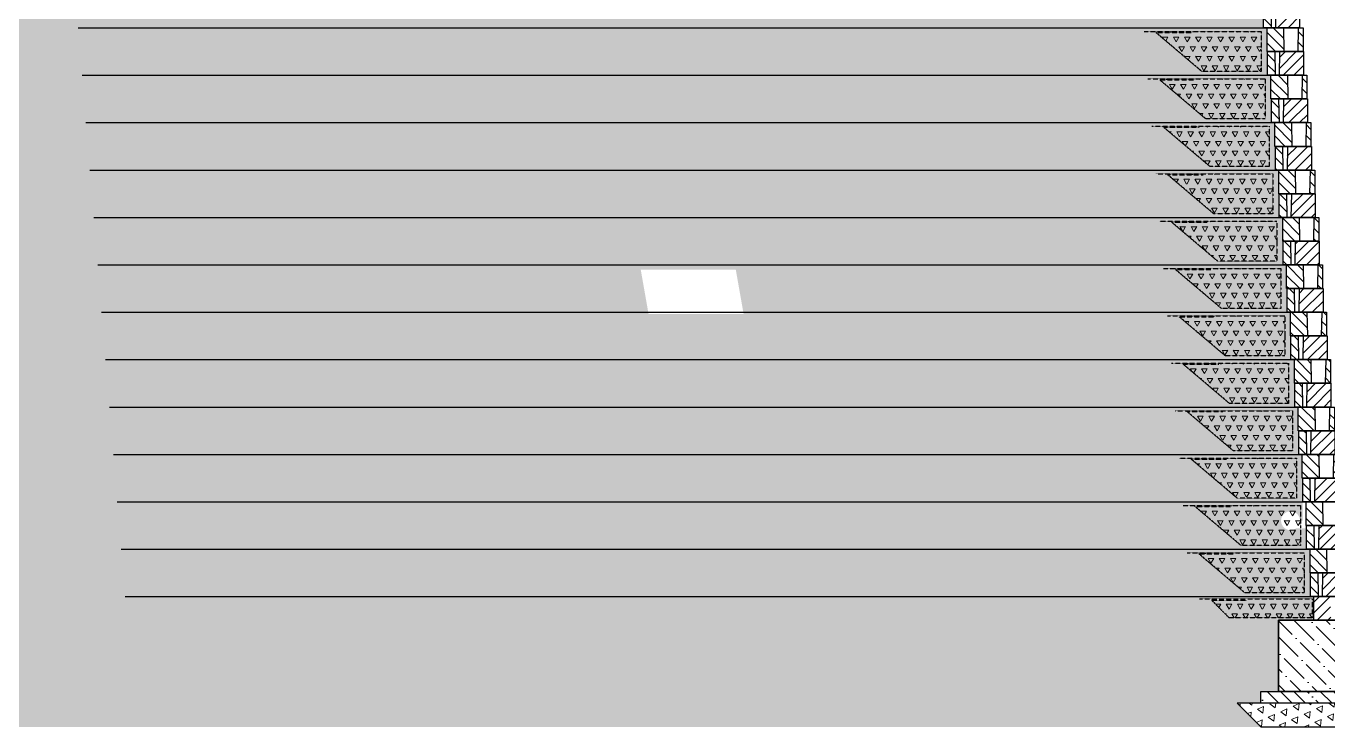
# Model space of a CAD drawing. Header units: millimetres. Extents: x 6546658 to 12951752, y -1354198 to 1102852.
# Drawn here: x 11543500 to 11554487, y 359 to 6274 of the extents above; entities that cross this region are included whole.
import ezdxf

# ---------------------------------------------------------------- set-up
doc = ezdxf.new("R2010")
doc.units = ezdxf.units.MM
doc.linetypes.add('( Hidden )', pattern=[0.375, 0.25, -0.125])
doc.linetypes.add('HIDDEN', pattern=[9.525, 6.35, -3.175])
doc.layers.add('!Геол_штриховка', color=7, linetype='Continuous')
doc.layers.add('Основная', color=7, linetype='Continuous')
for name, color, linetype, lineweight in [('1-Размеры', 1, 'Continuous', 25), ('1-Штриховка', 8, 'Continuous', 9), ('MAC Геотекстиль', 254, '( Hidden )', 30), ('MAC Дренаж', 251, 'Continuous', 30), ('А-П_Укрепление_геоматериал', 7, 'Continuous', 9), ('Б-Бетон', 140, 'Continuous', 35), ('Штриховка', 2, 'Continuous', 5)]:
    doc.layers.add(name, color=color, linetype=linetype, lineweight=lineweight)
doc.linetypes.add('пути', pattern='A,3.81,[130,ltypeshp.shx,S=6.35,R=0,X=0,Y=0],3.81', length=7.62)

# ---------------------------------------------------------------- blocks, each defined once
blk = doc.blocks.new('Блок Мак')
at = {"lineweight": 9}
h = blk.add_hatch(dxfattribs=at)
h.set_pattern_fill('ANSI31', color=21, scale=20, angle=90, style=0)
h.paths.add_polyline_path([(260897, 82637), (261036, 82637), (261039, 82437), (260897, 82437)])
h = blk.add_hatch(dxfattribs=at)
h.set_pattern_fill('ANSI31', color=21, scale=20, angle=90, style=0)
h.paths.add_polyline_path([(261161, 82637), (261201, 82637), (261201, 82437), (261157, 82437)])
h = blk.add_hatch(dxfattribs=at)
h.set_pattern_fill('ANSI31', color=21, scale=20, angle=90, style=0)
h.paths.add_polyline_path([(260901, 82437), (260962, 82437), (260965, 82237), (260901, 82237)])
h = blk.add_hatch(dxfattribs=at)
h.set_pattern_fill('ANSI31', color=21, scale=20, style=0)
h.paths.add_polyline_path([(261003, 82437), (261205, 82437), (261205, 82237), (261000, 82237)])
at = {"color": 21, "lineweight": 30}
for p, q in [((261036, 82637), (261039, 82437)), ((261161, 82637), (261157, 82437)), ((260962, 82437), (260965, 82237)), ((261003, 82437), (261000, 82237))]:
    blk.add_line(p, q, dxfattribs=at)
for points in [[(261201, 82637), (261201, 82437), (260897, 82437), (260897, 82637), (261201, 82637)], [(261205, 82437), (261205, 82237), (260901, 82237), (260901, 82437), (261205, 82437)]]:
    blk.add_lwpolyline(points, dxfattribs=at)
blk = doc.blocks.new('АГПС ПК21 Опора 3')
at = {"layer": '!Геол_штриховка', "true_color": 0x939598}
h = blk.add_hatch(dxfattribs=at)
h.set_pattern_fill('ANSI35', color=252, scale=25)
h.set_pattern_definition([(45, (3866821, 2141001.69), (-112.253202, 112.253202), []), (45, (3866933.26, 2141001.69), (-112.253202, 112.253202), [198.4375, -39.6875, 0, -39.6875])])
h.paths.add_polyline_path([(5948159, 1941439), (5948159, 1941539), (5946959, 1941539), (5946959, 1941439)])
at = {"lineweight": 9}
h = blk.add_hatch(dxfattribs=at)
h.set_pattern_fill('ANSI31', color=21, scale=20, angle=90, style=0)
h.set_pattern_definition([(135, (265.036, 775.47), (-44.9012806, -44.9012806), [])])
h.paths.add_polyline_path([(5947711, 1942339), (5947572, 1942339), (5947569, 1942139), (5947711, 1942139)])
at = {"lineweight": 0, "true_color": 0x939598}
h = blk.add_hatch(dxfattribs=at)
h.set_pattern_fill('TRIANG', color=252, scale=12, angle=96, style=0)
h.set_pattern_definition([(156, (5669714.36, 858475.59), (-92.470642, -67.183854), [57.15, -57.15]), (216, (5669714.36, 858475.59), (11.947603, -113.6738525), [57.15, -57.15]), (96, (5669668.13, 858441.99), (-104.418246, 46.489998), [57.15, -57.15])])
edge = h.paths.add_edge_path()
edge.add_line((5948359, 1941439), (5946709, 1941439))
edge.add_line((5946759, 1941439), (5946959, 1941239))
edge.add_line((5946959, 1941239), (5948159, 1941239))
edge.add_line((5948159, 1941239), (5948359, 1941439))
at = {"layer": '1-Штриховка'}
h = blk.add_hatch(dxfattribs=at)
h.set_pattern_fill('ANSI36', color=256, scale=30)
h.set_pattern_definition([(45, (5752866.45, 1967039.69), (50.51394, 185.217782), [238.125, -47.625, 0, -47.625])])
h.paths.add_polyline_path([(5947109, 1941539), (5948009, 1941539), (5948009, 1942139), (5947109, 1942139)])
at = {"layer": 'MAC Дренаж', "lineweight": 5}
h = blk.add_hatch(dxfattribs=at)
h.set_pattern_fill('TRIANG', color=8, scale=250, style=0)
h.set_pattern_definition([(60, (14638574.76, -283252041.08), (-46.87499991, 81.189881552), [46.875, -46.875]), (120, (14638574.76, -283252041.08), (-93.74999991, 5.2e-08), [46.875, -46.875]), (0, (14638551.33, -283252000.486), (46.875, 81.1898815), [46.875, -46.875])])
h.paths.add_polyline_path([(5949145, 1947108), (5949067, 1947108), (5949045, 1947100), (5948850, 1946935), (5948656, 1946770), (5948156, 1946770), (5948160, 1947108)])
h = blk.add_hatch(dxfattribs=at)
h.set_pattern_fill('TRIANG', color=8, scale=250, style=0)
h.set_pattern_definition([(60, (14638607.76, -283252441.08), (-46.87499991, 81.189881552), [46.875, -46.875]), (120, (14638607.76, -283252441.08), (-93.74999991, 5.2e-08), [46.875, -46.875]), (0, (14638584.33, -283252400.486), (46.875, 81.1898815), [46.875, -46.875])])
h.paths.add_polyline_path([(5949112, 1946708), (5949034, 1946708), (5949012, 1946700), (5948817, 1946535), (5948623, 1946370), (5948123, 1946370), (5948127, 1946708)])
h = blk.add_hatch(dxfattribs=at)
h.set_pattern_fill('TRIANG', color=8, scale=250, style=0)
h.set_pattern_definition([(60, (14638640.76, -283252841.08), (-46.87499991, 81.189881552), [46.875, -46.875]), (120, (14638640.76, -283252841.08), (-93.74999991, 5.2e-08), [46.875, -46.875]), (0, (14638617.33, -283252800.486), (46.875, 81.1898815), [46.875, -46.875])])
h.paths.add_polyline_path([(5949079, 1946308), (5949001, 1946308), (5948979, 1946300), (5948784, 1946135), (5948590, 1945970), (5948090, 1945970), (5948094, 1946308)])
h = blk.add_hatch(dxfattribs=at)
h.set_pattern_fill('TRIANG', color=8, scale=250, style=0)
h.set_pattern_definition([(60, (14638673.76, -283253241.08), (-46.87499991, 81.189881552), [46.875, -46.875]), (120, (14638673.76, -283253241.08), (-93.74999991, 5.2e-08), [46.875, -46.875]), (0, (14638650.33, -283253200.486), (46.875, 81.1898815), [46.875, -46.875])])
h.paths.add_polyline_path([(5949046, 1945908), (5948968, 1945908), (5948946, 1945900), (5948751, 1945735), (5948557, 1945570), (5948057, 1945570), (5948061, 1945908)])
h = blk.add_hatch(dxfattribs=at)
h.set_pattern_fill('TRIANG', color=8, scale=250, style=0)
h.set_pattern_definition([(60, (14638706.76, -283253641.08), (-46.87499991, 81.189881552), [46.875, -46.875]), (120, (14638706.76, -283253641.08), (-93.74999991, 5.2e-08), [46.875, -46.875]), (0, (14638683.33, -283253600.486), (46.875, 81.1898815), [46.875, -46.875])])
h.paths.add_polyline_path([(5949013, 1945508), (5948935, 1945508), (5948913, 1945500), (5948718, 1945335), (5948524, 1945170), (5948024, 1945170), (5948028, 1945508)])
h = blk.add_hatch(dxfattribs=at)
h.set_pattern_fill('TRIANG', color=8, scale=250, style=0)
h.set_pattern_definition([(60, (14638739.76, -283254041.08), (-46.87499991, 81.189881552), [46.875, -46.875]), (120, (14638739.76, -283254041.08), (-93.74999991, 5.2e-08), [46.875, -46.875]), (0, (14638716.33, -283254000.486), (46.875, 81.1898815), [46.875, -46.875])])
h.paths.add_polyline_path([(5948980, 1945108), (5948902, 1945108), (5948880, 1945100), (5948685, 1944935), (5948491, 1944770), (5947991, 1944770), (5947995, 1945108)])
h = blk.add_hatch(dxfattribs=at)
h.set_pattern_fill('TRIANG', color=8, scale=250, style=0)
h.set_pattern_definition([(60, (14638772.76, -283254441.08), (-46.87499991, 81.189881552), [46.875, -46.875]), (120, (14638772.76, -283254441.08), (-93.74999991, 5.2e-08), [46.875, -46.875]), (0, (14638749.33, -283254400.486), (46.875, 81.1898815), [46.875, -46.875])])
h.paths.add_polyline_path([(5948947, 1944708), (5948869, 1944708), (5948847, 1944700), (5948652, 1944535), (5948458, 1944370), (5947958, 1944370), (5947962, 1944708)])
h = blk.add_hatch(dxfattribs=at)
h.set_pattern_fill('TRIANG', color=8, scale=250, style=0)
h.set_pattern_definition([(60, (14638805.76, -283254841.08), (-46.87499991, 81.189881552), [46.875, -46.875]), (120, (14638805.76, -283254841.08), (-93.74999991, 5.2e-08), [46.875, -46.875]), (0, (14638782.33, -283254800.486), (46.875, 81.1898815), [46.875, -46.875])])
h.paths.add_polyline_path([(5948914, 1944308), (5948836, 1944308), (5948814, 1944300), (5948619, 1944135), (5948425, 1943970), (5947925, 1943970), (5947929, 1944308)])
h = blk.add_hatch(dxfattribs=at)
h.set_pattern_fill('TRIANG', color=8, scale=250, style=0)
h.set_pattern_definition([(60, (14638838.76, -283255241.08), (-46.87499991, 81.189881552), [46.875, -46.875]), (120, (14638838.76, -283255241.08), (-93.74999991, 5.2e-08), [46.875, -46.875]), (0, (14638815.33, -283255200.486), (46.875, 81.1898815), [46.875, -46.875])])
h.paths.add_polyline_path([(5948881, 1943908), (5948803, 1943908), (5948781, 1943900), (5948586, 1943735), (5948392, 1943570), (5947892, 1943570), (5947896, 1943908)])
h = blk.add_hatch(dxfattribs=at)
h.set_pattern_fill('TRIANG', color=8, scale=250, style=0)
h.set_pattern_definition([(60, (14638871.76, -283255641.08), (-46.87499991, 81.189881552), [46.875, -46.875]), (120, (14638871.76, -283255641.08), (-93.74999991, 5.2e-08), [46.875, -46.875]), (0, (14638848.33, -283255600.486), (46.875, 81.1898815), [46.875, -46.875])])
h.paths.add_polyline_path([(5948848, 1943508), (5948770, 1943508), (5948748, 1943500), (5948553, 1943335), (5948359, 1943170), (5947859, 1943170), (5947863, 1943508)])
h = blk.add_hatch(dxfattribs=at)
h.set_pattern_fill('TRIANG', color=8, scale=250, style=0)
h.set_pattern_definition([(60, (14638904.76, -283256041.08), (-46.87499991, 81.189881552), [46.875, -46.875]), (120, (14638904.76, -283256041.08), (-93.74999991, 5.2e-08), [46.875, -46.875]), (0, (14638881.33, -283256000.486), (46.875, 81.1898815), [46.875, -46.875])])
h.paths.add_polyline_path([(5948815, 1943108), (5948737, 1943108), (5948715, 1943100), (5948520, 1942935), (5948326, 1942770), (5947826, 1942770), (5947830, 1943108)])
h = blk.add_hatch(dxfattribs=at)
h.set_pattern_fill('TRIANG', color=8, scale=250, style=0)
h.set_pattern_definition([(60, (14638937.76, -283256441.08), (-46.87499991, 81.189881552), [46.875, -46.875]), (120, (14638937.76, -283256441.08), (-93.74999991, 5.2e-08), [46.875, -46.875]), (0, (14638914.33, -283256400.486), (46.875, 81.1898815), [46.875, -46.875])])
h.paths.add_polyline_path([(5948782, 1942708), (5948704, 1942708), (5948682, 1942700), (5948487, 1942535), (5948293, 1942370), (5947793, 1942370), (5947797, 1942708)])
h = blk.add_hatch(dxfattribs=at)
h.set_pattern_fill('TRIANG', color=8, scale=250, style=0)
h.set_pattern_definition([(60, (14637753.94, -283257639.81), (-46.87499991, 81.189881552), [46.875, -46.875]), (120, (14637753.94, -283257639.81), (-93.74999991, 5.2e-08), [46.875, -46.875]), (0, (14637730.5, -283257599.21), (46.875, 81.1898815), [46.875, -46.875])])
h.paths.add_polyline_path([(5948426, 1942159), (5947727, 1942159), (5947727, 1942319), (5948576, 1942310)])
at = {"color": 21, "lineweight": 30}
blk.add_lwpolyline([(5947407, 1942339), (5947407, 1942139), (5947711, 1942139), (5947711, 1942339), (5947407, 1942339)], dxfattribs=at)
at = {"layer": '1-Размеры', "color": 253}
for points in [[(5946959, 1941539), (5946959, 1941439), (5948159, 1941439), (5948159, 1941539), (5946959, 1941539)], [(5946959, 1941239), (5946759, 1941439), (5948359, 1941439), (5948159, 1941239), (5946959, 1941239)]]:
    blk.add_lwpolyline(points, dxfattribs=at)
at = {"layer": 'MAC Геотекстиль', "color": 6, "linetype": 'HIDDEN', "lineweight": 30, "ltscale": 0.1}
for points in [[(5949145, 1947108), (5948156, 1947108), (5948156, 1946939), (5948156, 1946939), (5948156, 1946770), (5948656, 1946770), (5949045, 1947100), (5948745, 1947100)], [(5949112, 1946708), (5948123, 1946708), (5948123, 1946539), (5948123, 1946539), (5948123, 1946370), (5948623, 1946370), (5949012, 1946700), (5948712, 1946700)], [(5949079, 1946308), (5948090, 1946308), (5948090, 1946139), (5948090, 1946139), (5948090, 1945970), (5948590, 1945970), (5948979, 1946300), (5948679, 1946300)], [(5949046, 1945908), (5948057, 1945908), (5948057, 1945739), (5948057, 1945739), (5948057, 1945570), (5948557, 1945570), (5948946, 1945900), (5948646, 1945900)], [(5949013, 1945508), (5948024, 1945508), (5948024, 1945339), (5948024, 1945339), (5948024, 1945170), (5948524, 1945170), (5948913, 1945500), (5948613, 1945500)], [(5948980, 1945108), (5947991, 1945108), (5947991, 1944939), (5947991, 1944939), (5947991, 1944770), (5948491, 1944770), (5948880, 1945100), (5948580, 1945100)], [(5948947, 1944708), (5947958, 1944708), (5947958, 1944539), (5947958, 1944539), (5947958, 1944370), (5948458, 1944370), (5948847, 1944700), (5948547, 1944700)], [(5948914, 1944308), (5947925, 1944308), (5947925, 1944139), (5947925, 1944139), (5947925, 1943970), (5948425, 1943970), (5948814, 1944300), (5948514, 1944300)], [(5948881, 1943908), (5947892, 1943908), (5947892, 1943739), (5947892, 1943739), (5947892, 1943570), (5948392, 1943570), (5948781, 1943900), (5948481, 1943900)], [(5948848, 1943508), (5947859, 1943508), (5947859, 1943339), (5947859, 1943339), (5947859, 1943170), (5948359, 1943170), (5948748, 1943500), (5948448, 1943500)], [(5948815, 1943108), (5947826, 1943108), (5947826, 1942939), (5947826, 1942939), (5947826, 1942770), (5948326, 1942770), (5948715, 1943100), (5948415, 1943100)], [(5948782, 1942708), (5947793, 1942708), (5947793, 1942539), (5947793, 1942539), (5947793, 1942370), (5948293, 1942370), (5948682, 1942700), (5948382, 1942700)], [(5948676, 1942319), (5947727, 1942319), (5947727, 1942159), (5948426, 1942159), (5948576, 1942310), (5948276, 1942310)]]:
    blk.add_lwpolyline(points, dxfattribs=at)
at = {"layer": 'А-П_Укрепление_геоматериал', "color": 94, "linetype": 'пути', "lineweight": 30, "ltscale": 0.1}
for points in [[(5958140, 1947139), (5948140, 1947139), (5947836, 1947139)], [(5958107, 1946739), (5948107, 1946739), (5947803, 1946739)], [(5958074, 1946339), (5948074, 1946339), (5947770, 1946339)], [(5958041, 1945939), (5948041, 1945939), (5947737, 1945939)], [(5958008, 1945539), (5948008, 1945539), (5947704, 1945539)], [(5957975, 1945139), (5947975, 1945139), (5947671, 1945139)], [(5957942, 1944739), (5947942, 1944739), (5947638, 1944739)], [(5957909, 1944339), (5947909, 1944339), (5947605, 1944339)], [(5957876, 1943939), (5947876, 1943939), (5947572, 1943939)], [(5957843, 1943539), (5947843, 1943539), (5947539, 1943539)], [(5957810, 1943139), (5947810, 1943139), (5947506, 1943139)], [(5957777, 1942739), (5947777, 1942739), (5947473, 1942739)], [(5957744, 1942339), (5947744, 1942339), (5947440, 1942339)]]:
    blk.add_lwpolyline(points, dxfattribs=at)
at = {"layer": 'Б-Бетон'}
blk.add_lwpolyline([(5947109, 1941539), (5948009, 1941539), (5948009, 1942139), (5947109, 1942139)], close=True, dxfattribs=at)
at = {"layer": '1-Размеры', "color": 4, "xscale": -1}
for p in [(6209037, 1864902), (6209004, 1864502), (6208971, 1864102), (6208938, 1863702), (6208905, 1863302), (6208872, 1862902), (6208839, 1862502), (6208806, 1862102), (6208773, 1861702), (6208740, 1861302), (6208707, 1860902), (6208674, 1860502), (6208641, 1860102)]:
    blk.add_blockref('Блок Мак', p, dxfattribs=at)

msp = doc.modelspace()

# ---------------------------------------------------------------- hatches: boundary and pattern name
at = {"layer": 'Штриховка', "ltscale": 20, "transparency": 33554687}
h = msp.add_hatch(dxfattribs=at)
h.set_pattern_fill('AR-SAND', color=256, scale=100, angle=45)
h.set_pattern_definition([(82.5, (9566900.54, 5632748.05), (-140.7013184, 131.7927123), [0, -152, 0, -170, 0, -162.5]), (52.5, (9566900.54, 5632748.05), (-74.413751, 324.697973), [0, -82, 0, -137, 0, -52.5]), (12.5, (9566813.57, 5632661.07), (219.8029273, 220.6032383), [0, -50, 0, -180, 0, -235]), (2.5, (9566813.57, 5632661.07), (150.504216, 274.626285), [0, -25, 0, -118, 0, -135])])
edge = h.paths.add_edge_path()
edge.add_line((11532892.8, 9015.2), (11534747.5, 9064.1))
edge.add_line((11534747.5, 9064.1), (11534947.4, 9069.3))
edge.add_line((11534947.4, 9069.3), (11535147.3, 9074.4))
edge.add_line((11535147.3, 9074.4), (11535347.2, 9079.6))
edge.add_line((11535347.2, 9079.6), (11535547.1, 9084.7))
edge.add_line((11535547.1, 9084.7), (11535747, 9089.8))
edge.add_line((11535747, 9089.8), (11535946.9, 9094.9))
edge.add_line((11535946.9, 9094.9), (11536146.8, 9100))
edge.add_line((11536146.8, 9100), (11536346.7, 9105.1))
edge.add_line((11536346.7, 9105.1), (11536546.6, 9110.2))
edge.add_line((11536546.6, 9110.2), (11536746.5, 9115.2))
edge.add_line((11536746.5, 9115.2), (11536946.4, 9120.2))
edge.add_line((11536946.4, 9120.2), (11537146.3, 9125.2))
edge.add_line((11537146.3, 9125.2), (11537346.2, 9130.2))
edge.add_line((11537346.2, 9130.2), (11537546.1, 9135.2))
edge.add_line((11537546.1, 9135.2), (11537746, 9140.2))
edge.add_line((11537746, 9140.2), (11537945.9, 9145.1))
edge.add_line((11537945.9, 9145.1), (11538145.8, 9150))
edge.add_line((11538145.8, 9150), (11538345.7, 9155))
edge.add_line((11538345.7, 9155), (11538545.6, 9159.9))
edge.add_line((11538545.6, 9159.9), (11538745.5, 9164.7))
edge.add_line((11538745.5, 9164.7), (11538945.4, 9169.6))
edge.add_line((11538945.4, 9169.6), (11539145.3, 9174.5))
edge.add_line((11539145.3, 9174.5), (11539345.2, 9179.3))
edge.add_line((11539345.2, 9179.3), (11539545.1, 9184.1))
edge.add_line((11539545.1, 9184.1), (11539745, 9188.9))
edge.add_line((11539745, 9188.9), (11539944.9, 9193.7))
edge.add_line((11539944.9, 9193.7), (11540144.8, 9198.5))
edge.add_line((11540144.8, 9198.5), (11540344.7, 9203.2))
edge.add_line((11540344.7, 9203.2), (11540544.6, 9207.9))
edge.add_line((11540544.6, 9207.9), (11540744.5, 9212.7))
edge.add_line((11540744.5, 9212.7), (11540944.4, 9217.4))
edge.add_line((11540944.4, 9217.4), (11541144.3, 9222.1))
edge.add_line((11541144.3, 9222.1), (11541344.2, 9226.7))
edge.add_line((11541344.2, 9226.7), (11541544.1, 9231.4))
edge.add_line((11541544.1, 9231.4), (11541744, 9236))
edge.add_line((11541744, 9236), (11541943.9, 9240.7))
edge.add_line((11541943.9, 9240.7), (11542143.8, 9245.3))
edge.add_line((11542143.8, 9245.3), (11542343.7, 9249.9))
edge.add_line((11542343.7, 9249.9), (11542543.6, 9254.4))
edge.add_line((11542543.6, 9254.4), (11542743.5, 9259))
edge.add_line((11542743.5, 9259), (11542943.4, 9263.5))
edge.add_line((11542943.4, 9263.5), (11543143.3, 9268.1))
edge.add_line((11543143.3, 9268.1), (11543343.2, 9272.6))
edge.add_line((11543343.2, 9272.6), (11543543.1, 9277.1))
edge.add_line((11543543.1, 9277.1), (11543743, 9281.6))
edge.add_line((11543743, 9281.6), (11543942.9, 9286))
edge.add_line((11543942.9, 9286), (11544142.8, 9290.5))
edge.add_line((11544142.8, 9290.5), (11544342.7, 9294.9))
edge.add_line((11544342.7, 9294.9), (11544542.6, 9299.3))
edge.add_line((11544542.6, 9299.3), (11544742.5, 9303.7))
edge.add_line((11544742.5, 9303.7), (11544942.4, 9308.1))
edge.add_line((11544942.4, 9308.1), (11545142.3, 9312.5))
edge.add_line((11545142.3, 9312.5), (11545342.2, 9316.8))
edge.add_line((11545342.2, 9316.8), (11545542.1, 9321.2))
edge.add_line((11545542.1, 9321.2), (11545742, 9325.5))
edge.add_line((11545742, 9325.5), (11545863.7, 9328.1))
edge.add_line((11545863.7, 9328.1), (11545941.9, 9329.8))
edge.add_line((11545941.9, 9329.8), (11546141.8, 9334.1))
edge.add_line((11546141.8, 9334.1), (11546341.7, 9338.4))
edge.add_line((11546341.7, 9338.4), (11546541.6, 9342.6))
edge.add_line((11546541.6, 9342.6), (11546741.5, 9346.9))
edge.add_line((11546741.5, 9346.9), (11546941.4, 9351.1))
edge.add_line((11546941.4, 9351.1), (11547141.3, 9355.3))
edge.add_line((11547141.3, 9355.3), (11547341.2, 9359.5))
edge.add_line((11547341.2, 9359.5), (11547541.1, 9363.7))
edge.add_line((11547541.1, 9363.7), (11547741, 9367.8))
edge.add_line((11547741, 9367.8), (11547940.9, 9372))
edge.add_line((11547940.9, 9372), (11548140.8, 9376.1))
edge.add_line((11548140.8, 9376.1), (11548340.7, 9380.2))
edge.add_line((11548340.7, 9380.2), (11548540.6, 9384.3))
edge.add_line((11548540.6, 9384.3), (11548740.5, 9388.4))
edge.add_line((11548740.5, 9388.4), (11548940.4, 9392.5))
edge.add_line((11548940.4, 9392.5), (11548953.2, 9392.7))
edge.add_line((11548953.2, 9392.7), (11548953.2, 9372.8))
edge.add_line((11548953.2, 9372.8), (11548953.2, 9370.7))
edge.add_line((11548953.2, 9370.7), (11548953.2, 8971))
edge.add_line((11548953.2, 8971), (11548953.2, 8521))
edge.add_line((11548953.2, 8521), (11548768.3, 8521))
edge.add_line((11548768.3, 8521), (11548230.4, 8021))
edge.add_line((11548230.4, 8021), (11550332.7, 8021))
edge.add_line((11550332.7, 8021), (11550076.7, 8258.9))
edge.add_line((11550076.7, 8258.9), (11553775.2, 8258.9))
edge.add_line((11553775.2, 8258.9), (11553808.2, 8258.9))
edge.add_line((11553808.2, 8258.9), (11553808.2, 8058.9))
edge.add_line((11553808.2, 8058.9), (11553812.2, 7858.9))
edge.add_line((11553812.2, 7858.9), (11553841.2, 7858.9))
edge.add_line((11553841.2, 7858.9), (11553841.2, 7658.9))
edge.add_line((11553841.2, 7658.9), (11553845.2, 7458.9))
edge.add_line((11553845.2, 7458.9), (11553874.2, 7458.9))
edge.add_line((11553874.2, 7458.9), (11553874.2, 7258.9))
edge.add_line((11553874.2, 7258.9), (11553878.2, 7058.9))
edge.add_line((11553878.2, 7058.9), (11553907.2, 7058.9))
edge.add_line((11553907.2, 7058.9), (11553907.2, 6858.9))
edge.add_line((11553907.2, 6858.9), (11553911.2, 6658.9))
edge.add_line((11553911.2, 6658.9), (11553940.2, 6658.9))
edge.add_line((11553940.2, 6658.9), (11553940.2, 6458.9))
edge.add_line((11553940.2, 6458.9), (11553944.2, 6258.9))
edge.add_line((11553944.2, 6258.9), (11553973.2, 6258.9))
edge.add_line((11553973.2, 6258.9), (11553973.2, 6058.9))
edge.add_line((11553973.2, 6058.9), (11553977.2, 5858.9))
edge.add_line((11553977.2, 5858.9), (11554006.2, 5858.9))
edge.add_line((11554006.2, 5858.9), (11554006.2, 5658.9))
edge.add_line((11554006.2, 5658.9), (11554010.2, 5458.9))
edge.add_line((11554010.2, 5458.9), (11554039.2, 5458.9))
edge.add_line((11554039.2, 5458.9), (11554039.2, 5258.9))
edge.add_line((11554039.2, 5258.9), (11554043.2, 5058.9))
edge.add_line((11554043.2, 5058.9), (11554072.2, 5058.9))
edge.add_line((11554072.2, 5058.9), (11554072.2, 4858.9))
edge.add_line((11554072.2, 4858.9), (11554076.2, 4658.9))
edge.add_line((11554076.2, 4658.9), (11554105.2, 4658.9))
edge.add_line((11554105.2, 4658.9), (11554105.2, 4458.9))
edge.add_line((11554105.2, 4458.9), (11554109.2, 4258.9))
edge.add_line((11554109.2, 4258.9), (11554138.2, 4258.9))
edge.add_line((11554138.2, 4258.9), (11554138.2, 4058.9))
edge.add_line((11554138.2, 4058.9), (11554142.2, 3858.9))
edge.add_line((11554142.2, 3858.9), (11554171.2, 3858.9))
edge.add_line((11554171.2, 3858.9), (11554171.2, 3658.9))
edge.add_line((11554171.2, 3658.9), (11554175.2, 3458.9))
edge.add_line((11554175.2, 3458.9), (11554204.2, 3458.9))
edge.add_line((11554204.2, 3458.9), (11554204.2, 3258.9))
edge.add_line((11554204.2, 3258.9), (11554208.2, 3058.9))
edge.add_line((11554208.2, 3058.9), (11554237.2, 3058.9))
edge.add_line((11554237.2, 3058.9), (11554237.2, 2858.9))
edge.add_line((11554237.2, 2858.9), (11554241.2, 2658.9))
edge.add_line((11554241.2, 2658.9), (11554270.2, 2658.9))
edge.add_line((11554270.2, 2658.9), (11554270.2, 2458.9))
edge.add_line((11554270.2, 2458.9), (11554274.2, 2258.9))
edge.add_line((11554274.2, 2258.9), (11554272.3, 2258.9))
edge.add_line((11554272.3, 2258.9), (11554272.3, 2098.9))
edge.add_line((11554272.3, 2098.9), (11554251.4, 2098.9))
edge.add_arc((11554171.4, 2098.9), 80, 360, 540)
edge.add_arc((11554171.4, 2098.9), 80, 180, 308.04516)
edge.add_line((11554220.7, 2035.9), (11554307.2, 2035.9))
edge.add_line((11554307.2, 2035.9), (11554307.2, 1858.9))
edge.add_line((11554307.2, 1858.9), (11554336.2, 1858.9))
edge.add_line((11554336.2, 1858.9), (11554336.2, 1658.9))
edge.add_line((11554336.2, 1658.9), (11554340.2, 1458.9))
edge.add_line((11554340.2, 1458.9), (11554369.2, 1458.9))
edge.add_line((11554369.2, 1458.9), (11554369.2, 1258.9))
edge.add_line((11554369.2, 1258.9), (11554071.2, 1258.9))
edge.add_line((11554071.2, 1258.9), (11554071.2, 658.9))
edge.add_line((11554071.2, 658.9), (11553921.2, 658.9))
edge.add_line((11553921.2, 658.9), (11553921.2, 558.9))
edge.add_line((11553921.2, 558.9), (11553721.2, 558.9))
edge.add_line((11553721.2, 558.9), (11553921.2, 358.9))
edge.add_line((11553921.2, 358.9), (11543414.2, 358.9))
edge.add_line((11543414.2, 358.9), (11542218.7, 1554.4))
edge.add_line((11542218.7, 1554.4), (11532892.8, 9015.2))
h.paths.add_polyline_path([(11547306.8, 8403.1), (11547306.8, 8958.6), (11547679.9, 9024.4), (11547679.9, 8468.9)], flags=16)
h.paths.add_polyline_path([(11547846.6, 8420.5), (11547846.6, 8955), (11548230, 9022.6), (11548230, 8488.1)], flags=16)
h.paths.add_polyline_path([(11551572.4, 7363.9), (11550313.5, 7364.2), (11550243.9, 7759.5), (11551502.8, 7759.2)], flags=16)
h.paths.add_polyline_path([(11549983.8, 6464.3), (11548625.1, 6464.3), (11548557.9, 6845.2), (11549916.7, 6845.2)], flags=16)
h.paths.add_polyline_path([(11547494.1, 7315.8), (11547494.1, 7871.3), (11547867.2, 7937.1), (11547867.2, 7381.6)], flags=16)
h.paths.add_polyline_path([(11549555.7, 3844.4), (11548753.5, 3844.4), (11548687.7, 4217.5), (11549489.9, 4217.5)], flags=16)
h.paths.add_polyline_path([(11542095.9, 7822.5), (11536778.6, 7822.5), (11536623.6, 8701.9), (11541940.8, 8701.9)], flags=16)

# ---------------------------------------------------------------- block references
at = {"layer": 'Основная', "xscale": -1}
msp.add_blockref('АГПС ПК21 Опора 3', (17502080.1, -1940880), dxfattribs=at)

doc.saveas('drawing.dxf')
